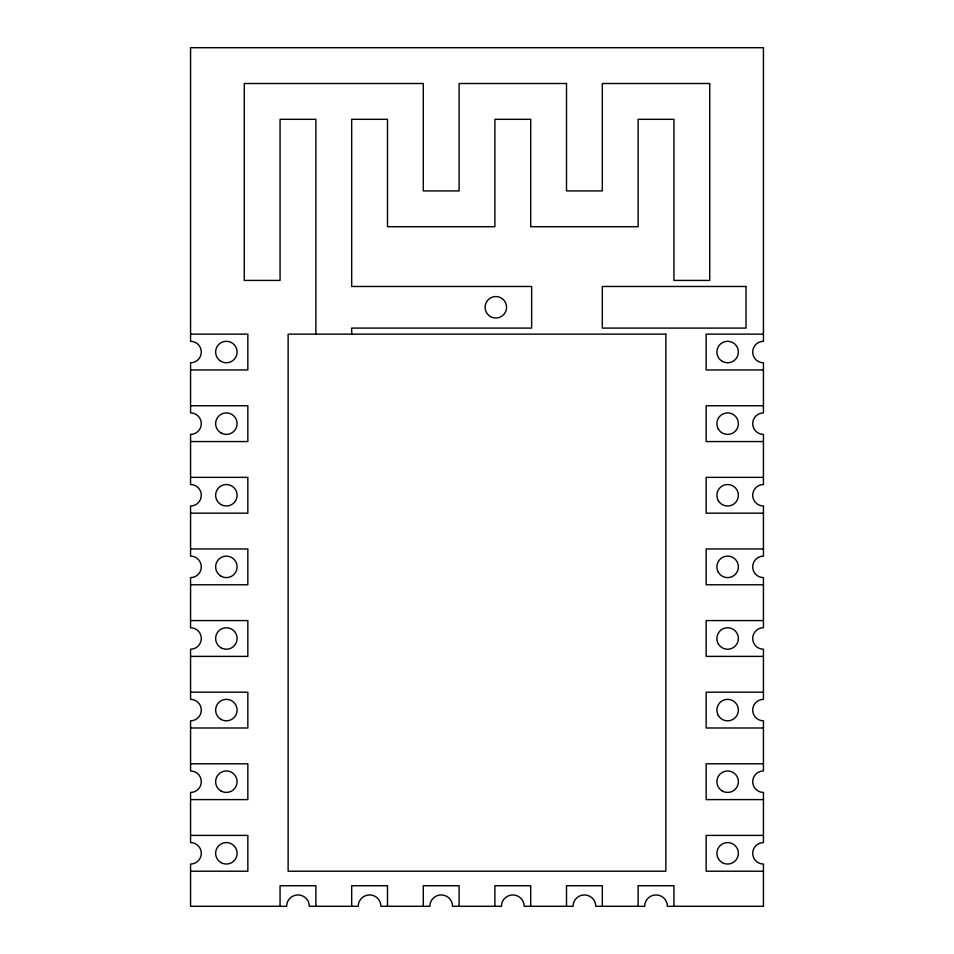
<?xml version="1.0" encoding="UTF-8"?>
<svg xmlns="http://www.w3.org/2000/svg" width="954" height="954" viewBox="0 0 954 954"><rect width="100%" height="100%" fill="white"/><g stroke="black" fill="none" stroke-linecap="round" stroke-linejoin="round"><path stroke-width="1.43" d="M190.561 334.138L247.849 334.138L247.849 369.949L190.561 369.949M763.438 334.138L706.151 334.138L706.151 369.949L763.438 369.949M190.561 405.748L247.849 405.748L247.849 441.559L190.561 441.559M763.438 405.748L706.151 405.748L706.151 441.559L763.438 441.559M190.561 477.358L247.849 477.358L247.849 513.169L190.561 513.169M763.438 477.358L706.151 477.358L706.151 513.169L763.438 513.169M190.561 548.967L247.849 548.967L247.849 584.778L190.561 584.778M763.438 548.967L706.151 548.967L706.151 584.778L763.438 584.778M190.561 620.577L247.849 620.577L247.849 656.388L190.561 656.388M763.438 620.577L706.151 620.577L706.151 656.388L763.438 656.388M190.561 692.187L247.849 692.187L247.849 727.997L190.561 727.997M763.438 692.187L706.151 692.187L706.151 727.997L763.438 727.997M190.561 763.796L247.849 763.796L247.849 799.607L190.561 799.607M763.438 763.796L706.151 763.796L706.151 799.607L763.438 799.607M190.561 835.406L247.849 835.406L247.849 871.217L190.561 871.217M763.438 835.406L706.151 835.406L706.151 871.217L763.438 871.217M673.929 906.3L673.929 885.717L638.119 885.717L638.119 906.3M602.32 906.3L602.32 885.717L566.509 885.717L566.509 906.3M530.71 906.3L530.71 885.717L494.899 885.717L494.899 906.3M459.101 906.3L459.101 885.717L423.29 885.717L423.29 906.3M387.491 906.3L387.491 885.717L351.68 885.717L351.68 906.3M351.68 334.138L351.68 328.093L531.64 328.093L531.64 286.474L351.68 286.474L351.68 119.31L387.491 119.31L387.491 226.718L494.899 226.718L494.899 119.31L530.71 119.31L530.71 226.718L638.119 226.718L638.119 119.31L673.929 119.31L673.929 280.428L709.728 280.428L709.728 83.499L602.32 83.499L602.32 190.919L566.509 190.919L566.509 83.499L459.101 83.499L459.101 190.919L423.29 190.919L423.29 83.499L244.272 83.499L244.272 280.428L280.071 280.428L280.071 119.31L315.881 119.31L315.881 334.138M315.881 906.3L315.881 885.717L280.071 885.717L280.071 906.3M763.438 47.7L190.561 47.7L190.561 341.305A10.744 10.744 0 0 1 201.306 352.038A10.744 10.744 0 0 1 190.561 362.782L190.561 412.915A10.744 10.744 0 0 1 201.306 423.648A10.744 10.744 0 0 1 190.561 434.392L190.561 484.525A10.744 10.744 0 0 1 201.306 495.257A10.744 10.744 0 0 1 190.561 506.002L190.561 556.134A10.744 10.744 0 0 1 201.306 566.867A10.744 10.744 0 0 1 190.561 577.611L190.561 627.744A10.744 10.744 0 0 1 201.306 638.476A10.744 10.744 0 0 1 190.561 649.221L190.561 699.354A10.744 10.744 0 0 1 201.306 710.086A10.744 10.744 0 0 1 190.561 720.83L190.561 770.963A10.744 10.744 0 0 1 201.306 781.696A10.744 10.744 0 0 1 190.561 792.44L190.561 842.573A10.744 10.744 0 0 1 201.306 853.305A10.744 10.744 0 0 1 190.561 864.05L190.561 906.3L286.605 906.3A11.365 11.365 0 0 1 297.982 894.935A11.365 11.365 0 0 1 309.346 906.3L358.215 906.3A11.365 11.365 0 0 1 369.592 894.935A11.365 11.365 0 0 1 380.956 906.3L429.825 906.3A11.365 11.365 0 0 1 441.201 894.935A11.365 11.365 0 0 1 452.566 906.3L501.434 906.3A11.365 11.365 0 0 1 512.799 894.935A11.365 11.365 0 0 1 524.175 906.3L573.044 906.3A11.365 11.365 0 0 1 584.408 894.935A11.365 11.365 0 0 1 595.785 906.3L644.654 906.3A11.365 11.365 0 0 1 656.018 894.935A11.365 11.365 0 0 1 667.395 906.3L763.438 906.3L763.438 864.05A10.744 10.744 0 0 1 752.694 853.305A10.744 10.744 0 0 1 763.438 842.573L763.438 792.44A10.744 10.744 0 0 1 752.694 781.696A10.744 10.744 0 0 1 763.438 770.963L763.438 720.83A10.744 10.744 0 0 1 752.694 710.086A10.744 10.744 0 0 1 763.438 699.354L763.438 649.221A10.744 10.744 0 0 1 752.694 638.476A10.744 10.744 0 0 1 763.438 627.744L763.438 577.611A10.744 10.744 0 0 1 752.694 566.867A10.744 10.744 0 0 1 763.438 556.134L763.438 506.002A10.744 10.744 0 0 1 752.694 495.257A10.744 10.744 0 0 1 763.438 484.525L763.438 434.392A10.744 10.744 0 0 1 752.694 423.648A10.744 10.744 0 0 1 763.438 412.915L763.438 362.782A10.744 10.744 0 0 1 752.694 352.038A10.744 10.744 0 0 1 763.438 341.305L763.438 47.7M746.016 286.474L602.32 286.474L602.32 328.093L746.016 328.093L746.016 286.474M665.868 334.138L288.132 334.138L288.132 871.217L665.868 871.217L665.868 334.138M490.463 316.585A10.744 10.744 0 0 0 506.574 307.283A10.744 10.744 0 0 0 490.463 297.982A10.744 10.744 0 0 0 490.463 316.585M718.326 643.855A10.744 10.744 0 0 0 736.941 643.855A10.744 10.744 0 0 0 727.628 627.744A10.744 10.744 0 0 0 718.326 643.855M220.994 576.168A10.744 10.744 0 0 0 237.105 566.867A10.744 10.744 0 0 0 220.994 557.565A10.744 10.744 0 0 0 220.994 576.168M220.994 790.997A10.744 10.744 0 0 0 237.105 781.696A10.744 10.744 0 0 0 220.994 772.394A10.744 10.744 0 0 0 220.994 790.997M220.994 432.949A10.744 10.744 0 0 0 237.105 423.648A10.744 10.744 0 0 0 220.994 414.346A10.744 10.744 0 0 0 220.994 432.949M220.994 719.388A10.744 10.744 0 0 0 237.105 710.086A10.744 10.744 0 0 0 220.994 700.785A10.744 10.744 0 0 0 220.994 719.388M722.261 790.997A10.744 10.744 0 0 0 738.372 781.696A10.744 10.744 0 0 0 722.261 772.394A10.744 10.744 0 0 0 722.261 790.997M718.326 500.635A10.744 10.744 0 0 0 736.941 500.635A10.744 10.744 0 0 0 727.628 484.525A10.744 10.744 0 0 0 718.326 500.635M220.994 361.339A10.744 10.744 0 0 0 237.105 352.038A10.744 10.744 0 0 0 220.994 342.736A10.744 10.744 0 0 0 220.994 361.339M220.994 647.778A10.744 10.744 0 0 0 237.105 638.476A10.744 10.744 0 0 0 220.994 629.175A10.744 10.744 0 0 0 220.994 647.778M718.326 572.245A10.744 10.744 0 0 0 736.941 572.245A10.744 10.744 0 0 0 727.628 556.134A10.744 10.744 0 0 0 718.326 572.245M718.326 715.464A10.744 10.744 0 0 0 736.941 715.464A10.744 10.744 0 0 0 727.628 699.354A10.744 10.744 0 0 0 718.326 715.464M220.994 862.607A10.744 10.744 0 0 0 237.105 853.305A10.744 10.744 0 0 0 220.994 844.004A10.744 10.744 0 0 0 220.994 862.607M722.261 361.339A10.744 10.744 0 0 0 738.372 352.038A10.744 10.744 0 0 0 722.261 342.736A10.744 10.744 0 0 0 722.261 361.339M718.326 429.026A10.744 10.744 0 0 0 736.941 429.026A10.744 10.744 0 0 0 727.628 412.915A10.744 10.744 0 0 0 718.326 429.026M220.994 504.559A10.744 10.744 0 0 0 237.105 495.257A10.744 10.744 0 0 0 220.994 485.956A10.744 10.744 0 0 0 220.994 504.559M722.261 862.607A10.744 10.744 0 0 0 738.372 853.305A10.744 10.744 0 0 0 722.261 844.004A10.744 10.744 0 0 0 722.261 862.607"/></g></svg>
